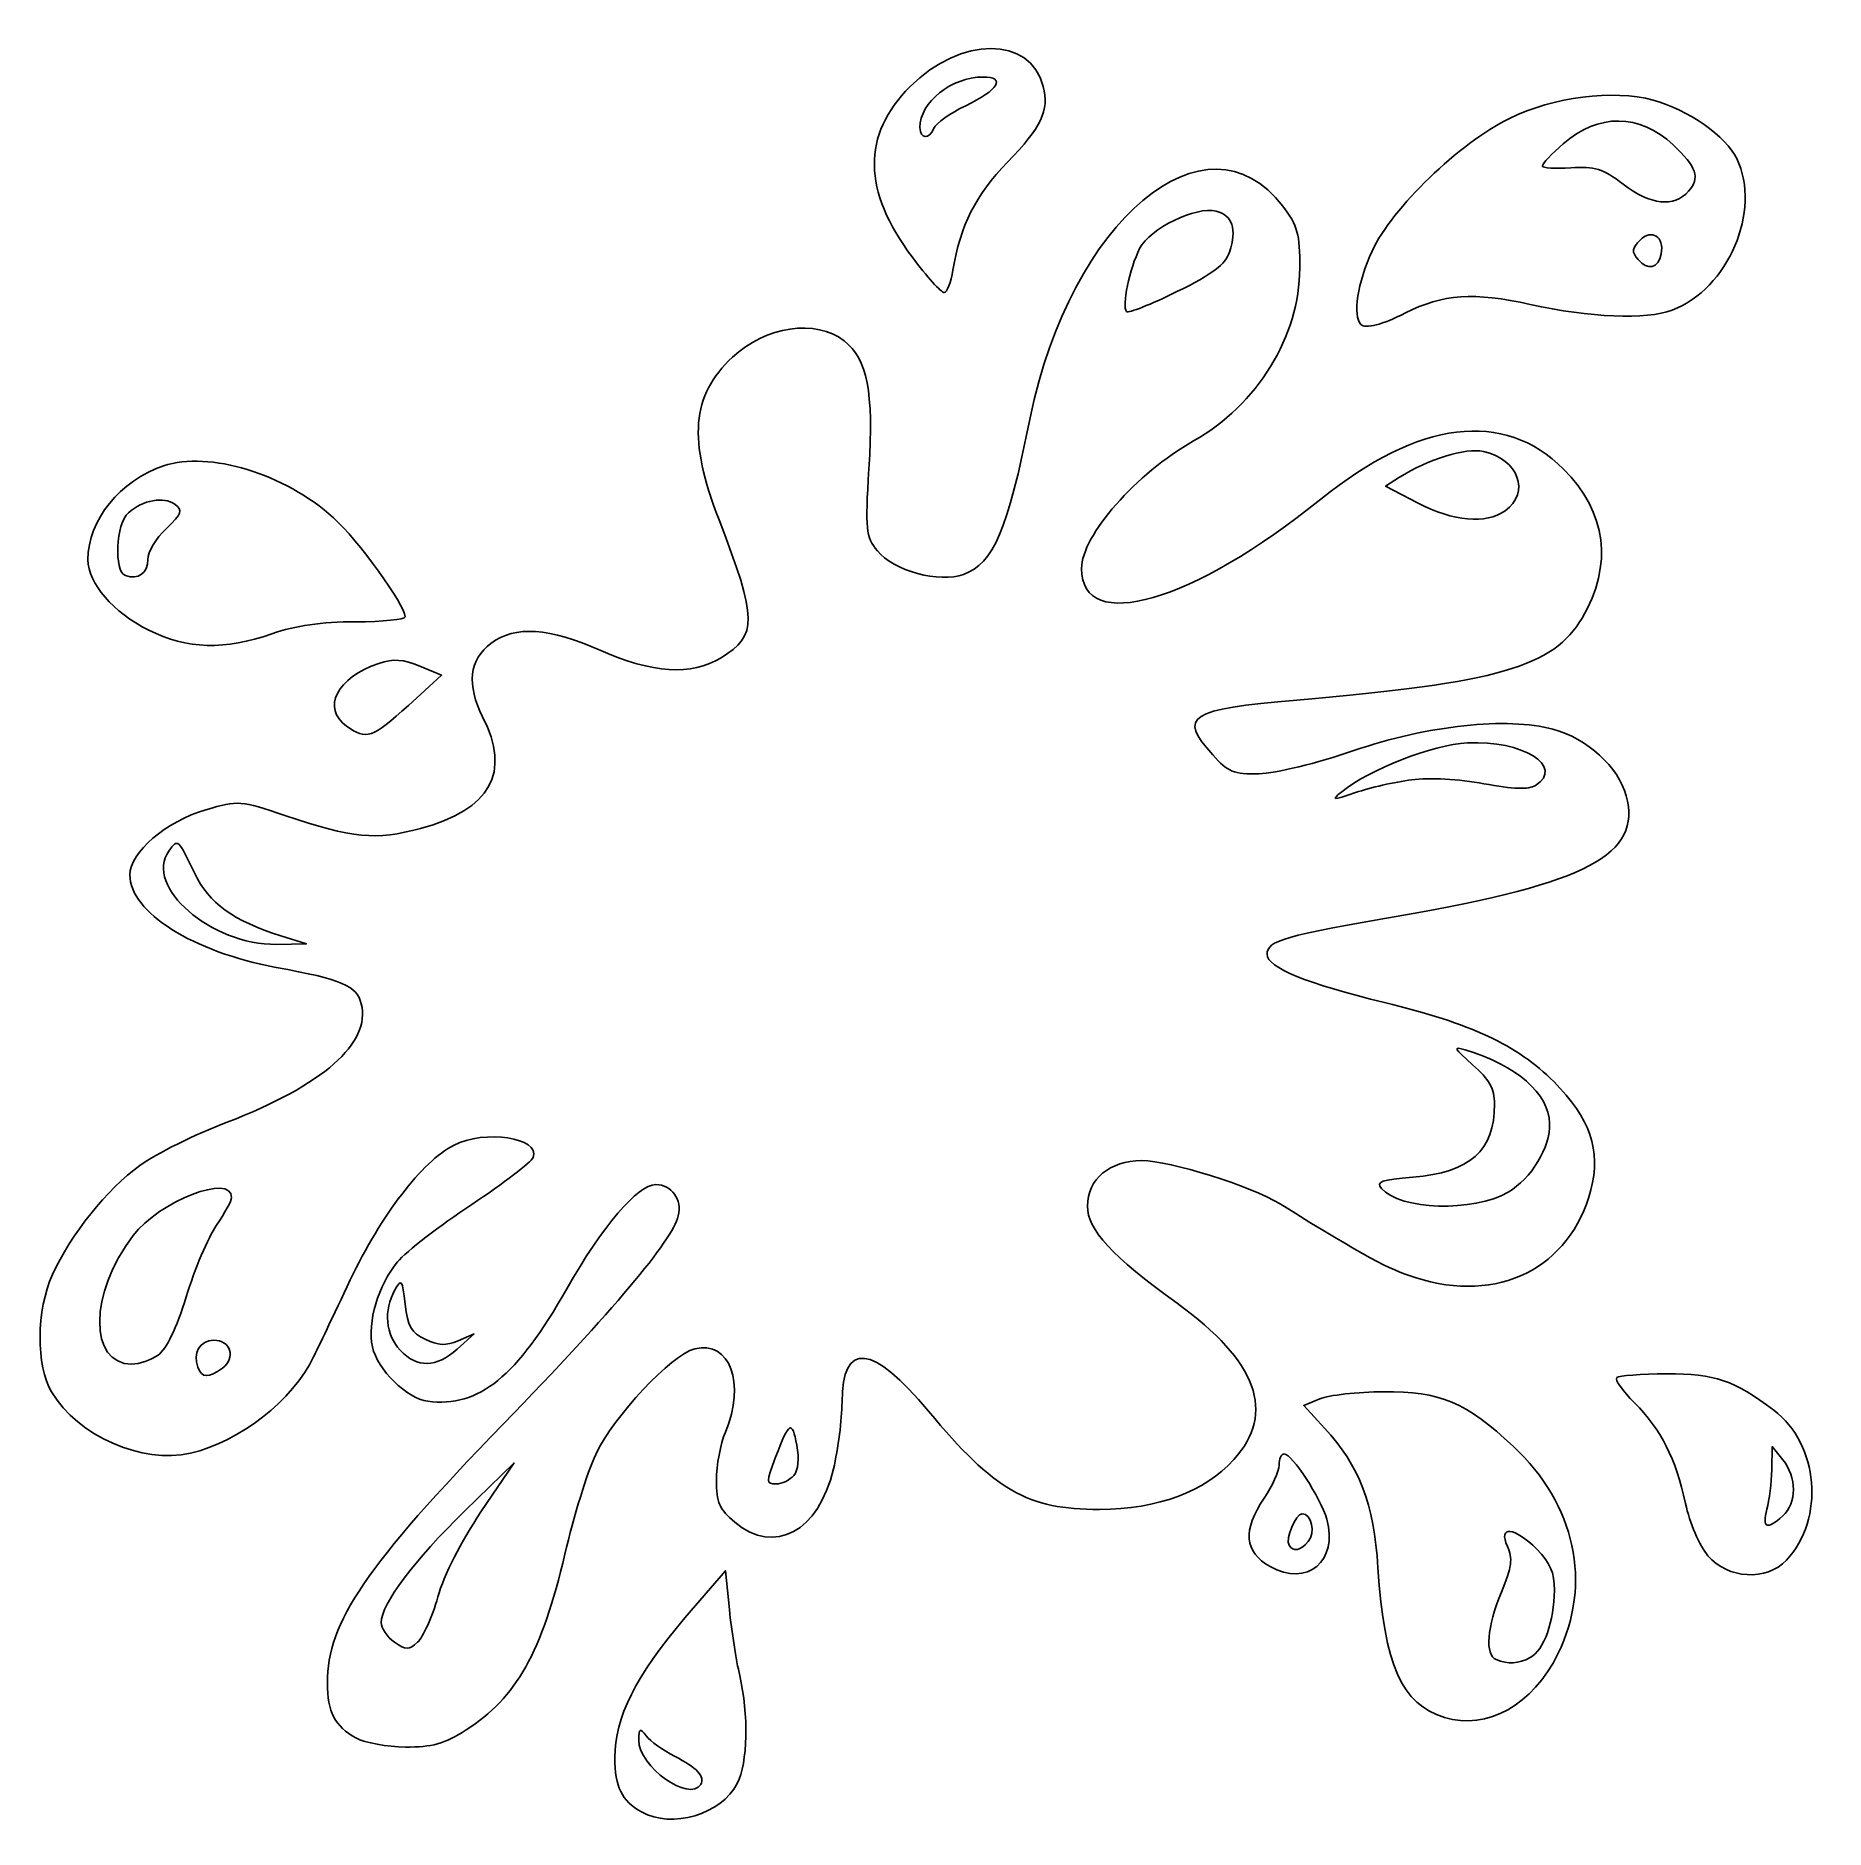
# Model space of a CAD drawing. Extents: x 0.1 to 79.2, y 0.2 to 79.5.
import ezdxf

# ---------------------------------------------------------------- set-up
doc = ezdxf.new("R2010")
doc.units = 0
doc.layers.get('0').update_dxf_attribs({"linetype": 'CONTINUOUS'})

msp = doc.modelspace()

# ---------------------------------------------------------------- linework, layer by layer
at = {"color": 7}
for points in [[(39.830558, 75.423295)], [(73.188946, 72.634092)], [(52.893108, 69.946778)], [(71.976906, 69.86186)], [(38.864979, 69.732627)], [(58.703789, 66.744164)], [(65.0802, 58.515896)], [(5.078655, 56.363033)], [(5.123205, 53.236579)], [(13.868777, 48.990896)], [(60.943651, 46.624647)], [(65.20675, 28.395909)], [(18.756089, 21.464283)], [(5.534407, 21.199462)], [(8.378366, 20.627216)], [(33.637014, 15.882922)], [(77.355218, 14.091901)], [(56.379991, 12.959024)], [(74.045794, 12.328036)], [(54.688031, 11.853516)], [(17.898043, 10.508448)], [(66.186971, 7.8276)], [(62.392512, 5.186852)], [(14.279577, 4.276868)], [(29.519541, 2.223423)], [(26.906781, 1.009004)]]:
    msp.add_lwpolyline(points, close=True, dxfattribs=at)
for points in [[(60.415816, 59.993186), (59.793603, 59.595405), (61.209566, 58.862194)], [(17.106626, 51.643195), (18.067474, 51.241727), (16.597346, 49.910373)], [(10.767196, 39.350572), (12.090113, 39.370918), (10.96515, 39.724976), (10.96515, 39.724978)], [(18.756089, 21.464283), (19.498446, 22.130798), (18.800825, 21.83235)], [(57.099954, 17.967709), (56.179527, 18.97258), (56.888989, 19.265913)], [(77.362098, 16.565692), (76.885117, 17.154737), (76.865829, 16.131982)], [(19.806106, 14.26614), (21.267583, 16.432144), (19.095526, 14.315477)], [(28.825264, 9.579046), (30.610948, 11.669644), (30.787036, 9.949852)]]:
    msp.add_lwpolyline(points, dxfattribs=at)
for points in [[(38.772126, 77.259331), (41.010131, 79.497336), (44.101456, 79.501785), (44.662151, 77.267808)], [(41.996939, 77.683185), (40.602276, 77.683185), (39.209906, 76.568322), (39.209906, 75.451621)], [(41.234609, 76.415482), (42.690074, 77.118033), (43.029926, 77.683185), (41.996939, 77.683185)], [(38.864979, 69.732628), (36.672938, 72.648687), (36.642334, 75.129539), (38.772126, 77.259331)], [(44.662151, 77.267808), (44.929758, 76.201573), (44.585411, 75.470812), (43.085795, 73.922507)], [(65.276074, 75.853162), (67.21697, 76.808662), (69.843642, 77.143049), (71.623833, 76.66126)], [(39.830558, 75.423295), (39.912012, 75.635563), (40.543835, 76.082047), (41.234609, 76.415482)], [(44.084708, 62.616747), (45.862137, 71.353885), (51.878775, 76.39814), (55.248466, 71.976266)], [(72.505554, 74.688998), (71.020567, 76.073519), (69.193066, 76.08981), (67.646957, 74.732309)], [(71.623833, 76.66126), (73.151989, 76.247681), (74.859396, 75.056246), (75.322507, 74.080312)], [(39.209906, 75.451621), (39.209906, 74.929453), (39.633633, 74.910115), (39.830558, 75.423295)], [(59.198314, 69.991511), (60.093625, 71.914871), (63.031243, 74.748035), (65.276074, 75.853162)], [(67.646957, 74.732309), (67.140746, 74.28785), (66.726499, 73.847238), (66.726409, 73.753172)], [(73.188946, 72.634092), (73.709427, 73.209218), (73.537172, 73.727173), (72.505554, 74.688998)], [(43.085795, 73.922507), (41.665938, 72.456554), (40.990374, 71.122029), (40.670043, 69.150372)], [(66.726409, 73.753172), (66.726319, 73.659107), (67.291865, 73.620175), (67.983179, 73.666658)], [(67.983179, 73.666658), (69.047812, 73.738242), (69.402031, 73.628051), (70.298448, 72.946414)], [(75.322507, 74.080312), (76.417464, 71.772863), (74.943274, 68.317989), (72.464036, 67.381267)], [(70.298448, 72.946414), (71.518502, 72.018682), (72.532822, 71.909084), (73.188946, 72.634092)], [(52.310927, 71.752661), (51.39654, 71.982158), (49.375714, 70.996625), (48.921345, 70.099602)], [(52.893108, 69.946778), (53.228849, 70.963614), (53.032893, 71.57146), (52.310927, 71.752661)], [(55.248466, 71.976266), (55.912761, 71.104546), (56.009958, 70.751699), (56.003272, 69.236213)], [(71.976906, 69.86186), (72.123866, 70.619935), (71.562098, 70.990436), (71.04689, 70.475229)], [(48.921345, 70.099602), (48.485692, 69.239533), (48.130034, 67.528336), (48.342719, 67.315649)], [(50.56985, 68.19712), (52.165298, 68.981647), (52.709847, 69.39175), (52.893108, 69.946778)], [(58.703789, 66.744164), (58.32833, 67.119623), (58.555324, 68.610195), (59.198314, 69.991511)], [(71.04689, 70.475229), (70.680474, 70.108812), (70.665581, 69.968032), (70.956199, 69.61786)], [(70.956199, 69.61786), (71.37767, 69.110018), (71.853192, 69.22369), (71.976906, 69.86186)], [(40.278677, 68.158184), (40.152085, 68.158184), (39.51592, 68.866684), (38.864979, 69.732627)], [(40.670043, 69.150372), (40.581384, 68.604669), (40.40527, 68.158184), (40.278677, 68.158184)], [(56.003272, 69.236213), (55.98999, 66.228252), (54.118058, 63.186104), (51.302745, 61.59724)], [(48.342719, 67.315649), (48.421502, 67.236868), (49.423709, 67.633529), (50.56985, 68.19712)], [(66.193493, 67.62989), (63.696122, 68.18617), (62.323054, 68.093672), (60.680288, 67.258488)], [(72.464036, 67.381267), (71.314821, 66.947064), (68.813796, 67.046227), (66.193493, 67.62989)], [(30.918055, 65.297082), (32.364733, 66.665855), (34.62437, 66.999715), (35.860556, 66.027332)], [(60.680288, 67.258488), (59.649183, 66.734272), (58.906849, 66.541102), (58.703789, 66.744164)], [(35.860556, 66.027332), (36.886708, 65.220159), (37.168468, 63.76779), (36.957852, 60.371187)], [(30.328455, 58.113867), (28.951838, 61.678378), (29.108318, 63.584799), (30.918055, 65.297082)], [(41.141041, 55.702527), (42.476354, 56.210212), (43.060556, 57.582414), (44.084708, 62.616747)], [(56.936989, 59.030238), (61.249655, 62.518407), (65.033065, 62.986452), (67.662436, 60.35708)], [(5.769815, 60.495071), (7.806157, 61.167125), (11.113335, 60.158218), (13.291215, 58.200548)], [(51.302745, 61.59724), (48.769783, 60.167725), (46.356744, 57.419693), (46.354645, 55.962213)], [(64.120837, 61.13792), (63.35299, 61.306567), (61.644554, 60.778715), (60.415816, 59.993186)], [(65.0802, 58.515896), (66.209106, 59.306611), (65.662985, 60.799207), (64.120837, 61.13792)], [(2.432821, 56.351553), (2.432821, 58.098517), (3.853576, 59.862655), (5.769815, 60.495071)], [(36.957852, 60.371187), (36.789037, 57.648739), (36.815215, 57.393226), (37.329705, 56.741805)], [(67.662436, 60.35708), (69.573166, 58.446349), (69.861295, 56.128922), (68.480969, 53.773575)], [(6.268938, 58.798445), (5.777758, 59.157604), (4.877635, 58.992578), (4.218759, 58.422573)], [(5.884358, 57.718596), (6.595532, 58.399944), (6.640654, 58.52664), (6.268938, 58.798445)], [(46.354645, 55.962213), (46.350412, 53.027127), (51.282997, 54.457177), (56.936989, 59.030238)], [(61.209566, 58.862194), (62.809041, 58.033959), (64.212827, 57.908365), (65.0802, 58.515896)], [(4.218759, 58.422573), (3.66815, 57.94623), (3.567246, 55.832616), (4.086467, 55.651501)], [(13.291215, 58.200548), (14.347149, 57.251383), (16.455738, 54.338969), (16.455738, 53.829664)], [(30.419106, 52.019713), (32.040256, 53.008128), (32.029839, 53.708421), (30.328455, 58.113867)], [(5.078655, 56.363033), (5.078655, 56.68404), (5.441221, 57.294044), (5.884358, 57.718596)], [(5.123205, 53.236579), (3.546019, 54.022526), (2.432821, 55.311404), (2.432821, 56.351553)], [(4.086467, 55.651501), (4.655827, 55.452896), (5.078655, 55.756122), (5.078655, 56.363033)], [(37.329705, 56.741805), (38.024676, 55.861867), (40.083523, 55.300459), (41.141041, 55.702527)], [(10.566198, 53.076935), (8.476976, 52.342632), (6.819573, 52.391244), (5.123205, 53.236579)], [(14.263755, 53.606102), (12.750018, 53.606102), (11.605915, 53.442367), (10.566198, 53.076935)], [(16.455738, 53.829664), (16.455738, 53.706704), (15.469345, 53.606102), (14.263755, 53.606102)], [(20.245452, 52.653901), (21.317539, 53.450892), (22.826108, 53.352324), (25.099043, 52.336769)], [(68.480969, 53.773575), (67.21574, 51.614623), (64.758409, 50.907188), (55.878656, 50.145527)], [(19.88001, 49.40278), (19.161949, 50.810295), (19.28928, 51.943079), (20.245452, 52.653901)], [(25.099043, 52.336769), (27.366719, 51.323563), (29.107188, 51.219838), (30.419106, 52.019713)], [(13.868777, 48.990896), (12.742025, 49.780103), (13.444317, 51.153102), (15.285576, 51.760771)], [(15.285576, 51.760771), (15.956636, 51.982243), (16.357048, 51.956388), (17.106626, 51.643195)], [(55.878656, 50.145527), (51.066965, 49.732803), (50.61785, 49.440801), (52.153135, 47.723298)], [(16.597346, 49.910373), (14.994886, 48.459178), (14.747117, 48.375684), (13.868777, 48.990896)], [(17.134749, 44.472841), (20.236536, 45.312454), (21.139493, 46.933988), (19.88001, 49.40278)], [(58.392198, 47.91343), (61.666239, 49.031895), (65.162356, 49.408241), (67.193067, 48.860818)], [(66.423119, 46.377455), (67.737426, 47.206498), (65.84202, 48.390207), (63.419281, 48.253396)], [(67.193067, 48.860818), (68.709146, 48.452122), (70.090898, 47.195256), (70.436949, 45.910122)], [(52.153135, 47.723298), (52.834447, 46.961123), (53.076253, 46.862762), (54.203656, 46.889204)], [(54.203656, 46.889204), (54.91485, 46.9059), (56.772736, 47.360194), (58.392198, 47.91343)], [(63.419281, 48.253396), (61.85295, 48.164943), (59.11587, 47.103091), (57.863031, 46.097841)], [(57.863031, 46.097841), (57.374197, 45.705612), (57.420481, 45.702749), (58.47026, 46.06027)], [(58.47026, 46.06027), (59.095278, 46.27313), (60.208303, 46.527098), (60.943651, 46.624647)], [(60.943651, 46.624647), (61.730371, 46.72901), (63.043446, 46.658075), (64.13401, 46.452301)], [(64.13401, 46.452301), (65.437427, 46.206362), (66.116676, 46.184156), (66.423119, 46.377455)], [(4.284905, 42.416516), (4.284905, 43.420583), (5.875431, 44.784034), (7.647764, 45.299265)], [(7.647764, 45.299265), (9.097906, 45.720833), (9.165925, 45.71597), (11.137589, 45.049789)], [(70.436949, 45.910122), (71.130501, 43.334464), (68.698216, 42.039365), (60.517072, 40.628163)], [(11.137589, 45.049789), (14.137332, 44.036247), (15.158803, 43.937976), (17.134749, 44.472841)], [(7.152535, 42.476163), (6.4143, 44.035311), (6.4191, 44.03112), (6.011049, 43.473076)], [(6.011049, 43.473076), (4.87601, 41.920819), (7.892329, 39.306352), (10.767196, 39.350572)], [(10.747011, 38.33508), (7.080968, 39.009381), (4.284905, 40.775361), (4.284905, 42.416516)], [(10.96515, 39.724978), (8.878645, 40.381663), (7.763107, 41.186637), (7.152535, 42.476163)], [(60.517072, 40.628163), (55.294321, 39.727267), (54.555739, 39.514814), (54.555739, 38.913398)], [(54.555739, 38.913398), (54.555739, 38.332214), (56.332911, 37.601737), (59.745121, 36.780391)], [(14.51603, 36.721293), (14.314343, 37.524873), (13.683558, 37.794957), (10.747011, 38.33508)], [(8.586471, 31.493299), (12.820604, 33.114991), (14.949952, 34.992403), (14.51603, 36.721293)], [(59.745121, 36.780391), (63.55062, 35.864379), (65.61315, 34.900973), (67.229834, 33.28429)], [(63.306912, 34.689198), (62.765011, 34.855171), (62.816375, 34.753111), (63.637642, 34.032026)], [(67.047406, 31.441289), (67.009846, 32.762246), (65.599196, 33.987131), (63.306912, 34.689198)], [(63.637642, 34.032026), (64.394167, 33.367789), (64.609906, 32.981731), (64.609906, 32.292184)], [(67.229834, 33.28429), (68.845083, 31.66904), (69.329139, 30.25375), (68.866626, 28.498594)], [(64.609906, 32.292184), (64.609906, 30.231903), (63.527763, 29.265303), (60.993462, 29.061873)], [(4.728987, 29.583433), (5.430627, 30.090002), (7.166495, 30.949442), (8.586471, 31.493299)], [(22.109558, 29.930818), (22.445386, 30.805972), (19.977511, 31.18167), (18.593672, 30.466059)], [(65.20675, 28.395909), (66.246375, 29.003083), (67.077624, 30.378395), (67.047406, 31.441289)], [(18.593672, 30.466059), (17.202093, 29.746445), (15.397315, 27.395109), (14.027342, 24.516866)], [(0.865663, 24.761722), (1.660852, 26.514798), (3.283189, 28.539596), (4.728987, 29.583433)], [(19.395005, 27.854079), (20.806991, 28.785151), (22.028538, 29.719683), (22.109558, 29.930818)], [(49.021513, 29.793602), (47.603889, 29.793602), (46.618239, 28.969346), (46.618239, 27.783851)], [(55.127827, 27.875894), (53.824722, 28.677198), (50.269897, 29.793602), (49.021513, 29.793602)], [(8.782821, 28.163758), (8.782821, 29.242226), (5.597034, 28.009641), (4.430071, 26.479672)], [(27.535547, 28.735269), (26.741816, 28.735269), (25.156111, 26.880267), (23.601639, 24.133268)], [(28.528066, 27.349643), (28.715028, 28.059951), (28.231304, 28.735269), (27.535547, 28.735269)], [(60.993462, 29.061873), (59.612075, 28.950989), (59.367137, 28.862864), (59.613908, 28.56552)], [(59.613908, 28.56552), (60.41213, 27.603723), (63.68062, 27.504602), (65.20675, 28.395909)], [(8.113312, 26.935295), (8.481543, 27.473278), (8.782821, 28.026085), (8.782821, 28.163758)], [(16.119542, 25.319545), (16.509062, 25.782466), (17.983021, 26.923005), (19.395005, 27.854079)], [(46.618239, 27.783851), (46.618239, 26.734408), (47.677827, 25.584282), (50.575451, 23.48851)], [(61.107545, 24.621641), (59.872152, 25.018582), (59.022636, 25.480904), (55.127827, 27.875894)], [(68.866626, 28.498594), (67.954861, 25.038579), (64.767135, 23.44578), (61.107545, 24.621641)], [(20.796426, 18.154518), (25.665857, 23.169724), (28.230761, 26.220124), (28.528066, 27.349643)], [(4.430071, 26.479672), (2.481769, 23.925318), (2.452681, 20.797769), (4.377223, 20.797769)], [(6.775853, 23.779149), (7.143225, 24.977045), (7.74508, 26.397312), (8.113312, 26.935295)], [(0.823784, 19.571645), (0.12978, 20.709787), (0.14974, 23.183392), (0.865663, 24.761722)], [(15.00558, 21.568521), (14.772115, 22.631487), (15.270878, 24.310967), (16.119542, 25.319545)], [(16.453971, 23.445679), (16.329418, 24.549928), (16.296578, 24.593238), (15.99095, 24.056308)], [(5.534407, 21.199462), (5.904948, 21.458997), (6.344286, 22.371931), (6.775853, 23.779149)], [(14.027342, 24.516866), (13.29616, 22.980687), (12.567847, 21.450387), (12.408872, 21.116203)], [(15.99095, 24.056308), (15.493718, 23.182776), (15.595099, 22.093701), (16.237274, 21.410134)], [(23.601639, 24.133268), (21.391013, 20.22674), (19.727073, 18.880463), (17.451, 19.156844)], [(17.345616, 21.895517), (16.718504, 22.194853), (16.564942, 22.461826), (16.453971, 23.445679)], [(50.575451, 23.48851), (54.13779, 20.911966), (54.956207, 18.653289), (53.079967, 16.576514)], [(7.989071, 21.856102), (7.388793, 21.856102), (7.053539, 21.284292), (7.291003, 20.665477)], [(8.378366, 20.627216), (8.991294, 21.075401), (8.743978, 21.856102), (7.989071, 21.856102)], [(17.451, 19.156844), (16.535436, 19.268022), (15.227561, 20.557847), (15.00558, 21.568521)], [(16.237274, 21.410134), (16.983579, 20.61573), (17.831275, 20.633955), (18.756089, 21.464283)], [(18.800825, 21.83235), (18.261241, 21.601512), (17.931584, 21.615821), (17.345616, 21.895517)], [(29.255654, 21.474742), (28.227509, 21.216694), (25.674776, 18.494084), (24.883045, 16.811146)], [(30.610948, 17.79587), (31.511383, 19.950914), (30.806602, 21.864005), (29.255654, 21.474742)], [(39.596354, 18.713185), (37.126648, 21.698373), (35.774498, 21.839068), (35.76619, 19.111727)], [(4.377223, 20.797769), (4.698253, 20.797769), (5.218984, 20.978529), (5.534407, 21.199462)], [(12.408872, 21.116203), (11.504892, 19.215933), (9.110534, 17.345017), (6.969682, 16.866097)], [(7.291003, 20.665477), (7.479423, 20.174455), (7.746337, 20.165065), (8.378366, 20.627216)], [(70.799365, 19.088589), (70.276474, 19.611478), (69.921321, 20.111961), (70.010131, 20.200773)], [(70.010131, 20.200773), (70.098944, 20.289586), (71.093116, 20.365397), (72.219402, 20.369244)], [(72.219402, 20.369244), (74.363114, 20.376573), (75.20659, 20.090133), (76.955282, 18.761001)], [(6.969682, 16.866097), (4.801078, 16.380971), (2.023868, 17.603555), (0.823784, 19.571645)], [(35.76619, 19.111727), (35.763809, 18.36556), (35.594383, 17.042183), (35.389447, 16.170891)], [(56.888989, 19.265913), (57.279191, 19.427246), (58.550948, 19.568766), (59.715114, 19.580402)], [(59.715114, 19.580402), (62.194051, 19.605167), (63.356437, 19.115225), (65.438017, 17.168148)], [(73.0523, 14.64314), (72.625061, 16.627689), (71.972355, 17.915596), (70.799365, 19.088589)], [(33.76994, 17.218176), (33.55912, 18.341933), (33.430689, 18.269082), (32.829217, 16.684564)], [(47.147406, 14.378779), (43.989056, 14.360205), (42.481966, 15.225284), (39.596354, 18.713185)], [(76.955282, 18.761001), (78.950817, 17.244251), (79.225751, 13.963457), (77.510743, 12.132665)], [(13.016155, 6.717977), (13.016155, 9.388499), (14.72713, 11.90353), (20.796426, 18.154518)], [(30.214073, 15.670411), (30.214073, 16.316994), (30.392666, 17.27345), (30.610948, 17.79587)], [(59.45673, 11.801935), (59.267516, 14.644616), (58.639964, 16.286409), (57.099954, 17.967709)], [(24.883045, 16.811146), (24.511142, 16.020611), (23.895882, 14.037998), (23.5158, 12.405336)], [(32.829217, 16.684564), (32.403616, 15.563361), (32.404775, 15.506102), (32.853082, 15.506102)], [(33.637011, 15.882922), (33.833602, 16.119798), (33.882968, 16.61568), (33.76994, 17.218176)], [(55.084906, 16.336775), (55.084906, 16.60751), (55.187776, 16.829019), (55.313506, 16.829019)], [(55.313506, 16.829019), (55.66406, 16.829019), (56.918961, 14.904011), (57.194334, 13.943846)], [(65.438017, 17.168148), (68.192317, 14.591824), (68.940942, 11.115823), (67.413764, 7.994385)], [(35.389447, 16.170891), (34.737236, 13.397976), (32.778065, 12.337352), (31.028124, 13.809829)], [(32.853082, 15.506102), (33.112242, 15.506102), (33.465011, 15.675671), (33.637014, 15.882922)], [(53.079967, 16.576514), (51.79336, 15.152391), (49.746352, 14.394072), (47.147406, 14.378779)], [(54.423448, 14.869816), (54.78725, 15.405907), (55.084906, 16.06604), (55.084906, 16.336775)], [(76.865829, 16.131982), (76.855219, 15.569467), (76.758329, 14.781805), (76.650506, 14.381623)], [(77.355218, 14.091901), (77.972499, 14.650535), (77.975717, 15.807896), (77.362098, 16.565692)], [(31.028124, 13.809829), (30.344028, 14.385459), (30.214073, 14.682481), (30.214073, 15.670411)], [(19.095526, 14.315477), (16.851758, 12.128929), (15.397405, 10.18949), (15.397405, 9.383887)], [(17.898043, 10.508499), (18.165044, 11.460083), (18.932341, 12.971158), (19.806106, 14.26614)], [(54.688031, 11.853516), (53.549629, 12.49906), (53.465497, 13.458198), (54.423448, 14.869816)], [(74.045794, 12.328036), (73.673163, 12.770885), (73.236106, 13.78934), (73.0523, 14.64314)], [(76.650506, 14.381623), (76.427007, 13.552096), (76.65511, 13.458317), (77.355218, 14.091901)], [(57.194334, 13.943846), (57.722447, 12.10242), (56.316679, 10.929967), (54.688031, 11.853516)], [(56.106407, 14.183185), (55.817611, 14.183185), (55.359242, 13.081516), (55.528461, 12.794123)], [(56.379991, 12.959024), (56.701552, 13.346483), (56.514561, 14.183185), (56.106407, 14.183185)], [(66.482341, 12.616037), (65.48614, 13.612241), (64.753424, 13.680046), (65.183451, 12.736235)], [(55.528461, 12.794123), (55.706989, 12.490921), (56.045981, 12.556567), (56.379991, 12.959024)], [(65.183451, 12.736235), (65.425685, 12.204589), (65.375393, 11.828746), (64.913198, 10.716577)], [(23.5158, 12.405336), (22.508103, 8.076703), (21.360235, 6.033714), (19.147373, 4.630359)], [(67.255739, 10.803438), (67.255739, 11.599251), (67.074606, 12.023775), (66.482341, 12.616037)], [(77.510743, 12.132665), (76.638917, 11.201977), (74.911347, 11.299386), (74.045794, 12.328036)], [(62.392512, 5.186852), (60.497551, 5.778116), (59.744785, 7.474291), (59.45673, 11.801935)], [(17.004822, 8.512619), (17.25047, 8.734925), (17.652417, 9.633048), (17.898043, 10.508448)], [(64.913198, 10.716577), (64.277301, 9.186439), (64.178243, 7.944702), (64.676052, 7.74383)], [(66.186971, 7.8276), (66.79184, 8.151318), (67.255739, 9.442979), (67.255739, 10.803438)], [(25.724568, 3.4178), (25.713006, 5.168553), (26.65235, 7.035096), (28.825264, 9.579046)], [(30.787036, 9.949852), (30.883884, 9.003967), (31.089333, 7.694279), (31.243588, 7.039435)], [(15.397405, 9.383887), (15.397405, 9.129588), (15.658583, 8.73859), (15.9778, 8.515001)], [(15.9778, 8.515001), (16.498436, 8.150331), (16.60418, 8.150093), (17.004822, 8.512619)], [(67.413764, 7.994385), (66.306954, 5.732148), (64.27897, 4.598241), (62.392512, 5.186852)], [(64.676052, 7.74383), (65.21396, 7.526779), (65.672372, 7.552195), (66.186971, 7.8276)], [(14.279577, 4.276868), (13.352271, 4.7801), (13.016155, 5.429523), (13.016155, 6.717977)], [(31.243588, 7.039435), (31.648284, 5.321435), (31.599497, 3.165284), (31.135635, 2.268276)], [(16.470084, 3.875029), (15.661829, 3.88085), (14.6761, 4.061682), (14.279577, 4.276868)], [(19.147373, 4.630359), (18.179435, 4.01651), (17.647855, 3.866539), (16.470084, 3.875029)], [(26.782903, 4.174813), (26.767054, 3.015888), (29.017537, 1.411163), (29.519541, 2.223423)], [(27.113632, 4.368117), (26.831375, 4.737986), (26.790272, 4.713965), (26.782903, 4.174813)], [(28.361989, 3.471302), (27.852666, 3.732252), (27.290906, 4.135818), (27.113632, 4.368117)], [(26.906781, 1.009004), (26.013319, 1.521402), (25.733334, 2.091886), (25.724568, 3.4178)], [(29.519541, 2.223423), (29.728163, 2.560979), (29.356275, 2.961886), (28.361989, 3.471302)], [(31.135635, 2.268276), (30.428494, 0.900814), (28.234584, 0.24751), (26.906781, 1.009004)]]:
    msp.add_open_spline(points, degree=3, dxfattribs=at)

doc.saveas('drawing.dxf')
